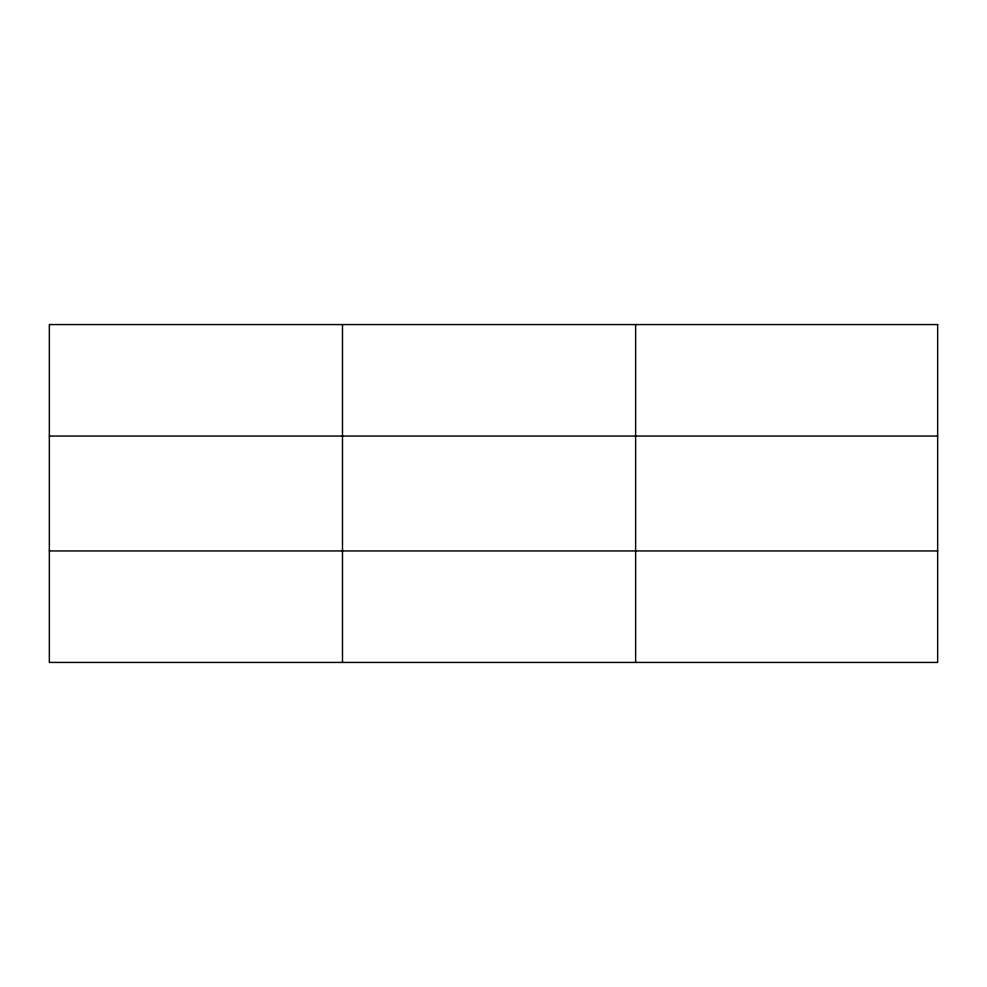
<?xml version="1.0" encoding="UTF-8"?>
<svg xmlns="http://www.w3.org/2000/svg" width="987" height="987" viewBox="0 0 987 987"><rect width="100%" height="100%" fill="white"/><g stroke="black" fill="none" stroke-linecap="round" stroke-linejoin="round"><path stroke-width="1.48" d="M342.489 662.437L342.489 324.563M635.628 662.437L635.628 324.563M49.35 436.057L937.65 436.057M49.35 550.943L937.65 550.943M937.65 324.563L937.65 662.437L49.35 662.437L49.35 324.563L937.65 324.563"/></g></svg>
